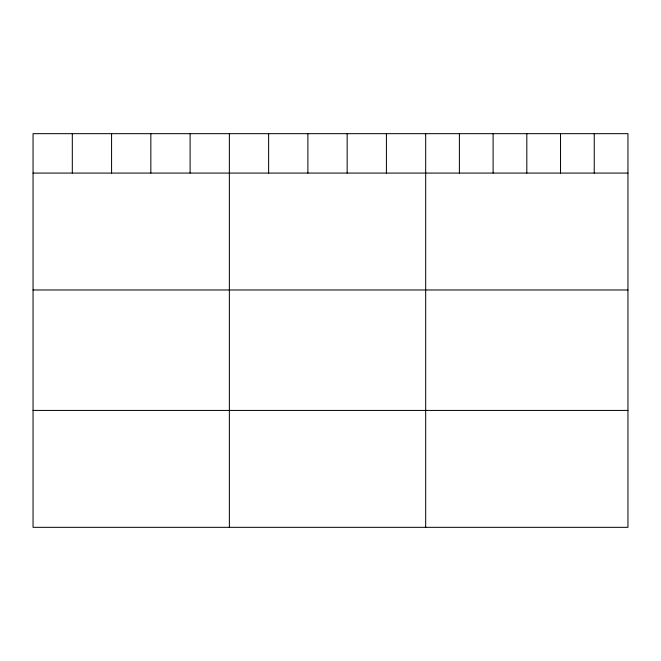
<?xml version="1.0" encoding="UTF-8"?>
<svg xmlns="http://www.w3.org/2000/svg" width="661" height="661" viewBox="0 0 661 661"><rect width="100%" height="100%" fill="white"/><g stroke="black" fill="none" stroke-linecap="round" stroke-linejoin="round"><path stroke-width="0.99" d="M627.95 173.075L627.95 527.329L33.05 527.329L33.05 133.671L627.95 133.671L627.95 173.075L33.05 173.075M33.05 289.981L627.95 289.981M33.05 410.423L627.95 410.423M594.239 133.671L594.239 173.075M560.528 133.671L560.528 173.075M526.817 133.671L526.817 173.075M493.106 133.671L493.106 173.075M459.395 133.671L459.395 173.075M425.684 133.671L425.684 527.329M386.421 133.671L386.421 173.075M347.157 133.671L347.157 173.075M307.894 133.671L307.894 173.075M268.63 133.671L268.63 173.075M229.367 133.671L229.367 527.329M190.104 133.671L190.104 173.075M150.84 133.671L150.84 173.075M111.577 133.671L111.577 173.075M72.313 133.671L72.313 173.075"/></g></svg>
